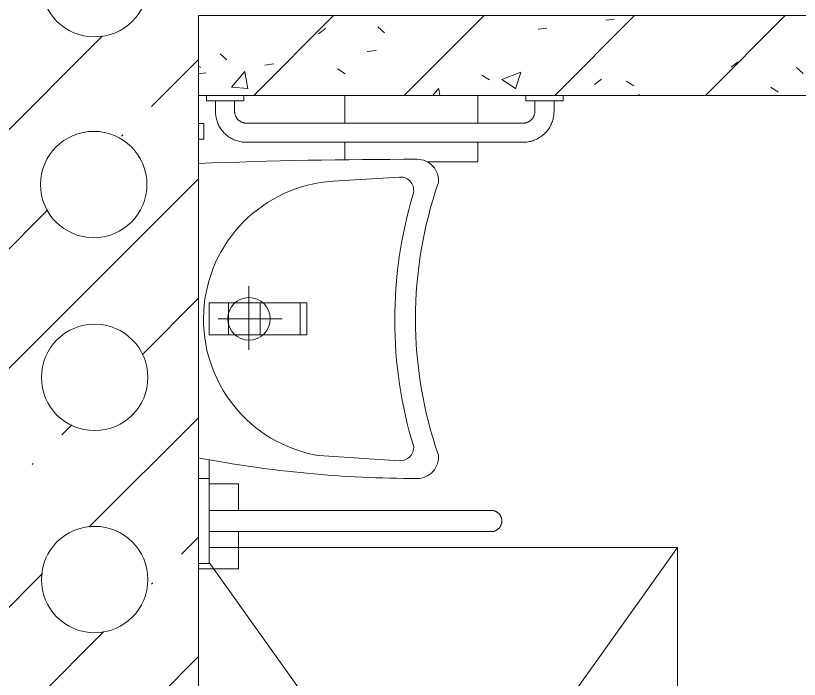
# Model space of a CAD drawing. Header units: millimetres. Extents: x -515342 to 330399, y -224905 to 507333.
# Drawn here: x -298451 to -296979, y -25001 to -23754 of the extents above; entities that cross this region are included whole.
import ezdxf

# ---------------------------------------------------------------- set-up
doc = ezdxf.new("R2010")
doc.units = ezdxf.units.MM
for name, color, linetype, lineweight in [('Оборудование', 7, 'Continuous', 0), ('Сантехника', 7, 'Continuous', 0), ('Стены внутренние', 7, 'Continuous', 0), ('Стены несущие', 7, 'Continuous', 0), ('Стены перегородки', 7, 'Continuous', 0), ('Стены штриховка', 7, 'Continuous', 0)]:
    doc.layers.add(name, color=color, linetype=linetype, lineweight=lineweight)

# ---------------------------------------------------------------- blocks, each defined once
blk = doc.blocks.new('Раковина для МГН 600х450 - Раковина для МГН 600х450-10140932-О_АР_П_1_0_000_План 1 этажа')
at = {"layer": 'Сантехника'}
for p, q in [((-258.8, 253.2), (-266.6, 377.9)), ((266.6, 377.9), (257, 225.9)), ((-30, 191.2), (-30, 203.7)), ((30, 203.7), (-30, 203.7)), ((30, 203.7), (30, 191.2)), ((-30, 116.2), (-30, 191.2)), ((30, 191.2), (-30, 191.2)), ((30, 191.2), (30, 116.2)), ((0, 37.3), (0, 157.3)), ((-30, 56.2), (-30, 116.2)), ((30, 116.2), (-30, 116.2)), ((30, 116.2), (30, 56.2)), ((-61.5, 95), (58.5, 95)), ((-30, 20), (-30, 56.2)), ((30, 56.2), (-30, 56.2)), ((30, 56.2), (30, 20)), ((30, 20), (-30, 20))]:
    blk.add_line(p, q, dxfattribs=at)
blk.add_circle((0, 95), 40, dxfattribs=at)
for centre, radius, start, end in [((-260, 411), 40, 84.6341, 180), ((0, 1190.1), 782.4, 250.8821, 289.1179), ((260, 411), 40, 360, 95.3659), ((10581.6, 411), 10881.6, 180, 182.16475), ((-241.6, 379.4), 25, 73.3148, 183.5941), ((1.4, 1190.1), 821.3, 253.3148, 286.9337), ((241.6, 379.4), 25, 356.4059, 92.4122), ((-1895.6, 411), 2195.6, 349.2104, 360), ((0.7, 269.5), 260, 183.5941, 350.3344)]:
    blk.add_arc(centre, radius, start, end, dxfattribs=at)
blk = doc.blocks.new('Опорный поручень - Опорный поручень для раковины-8747147-О_АР_П_1_0_000_План 1 этажа')
at = {"layer": 'Оборудование'}
for p, q in [((76235, 10765), (76235, 10925)), ((76255, 10925), (76235, 10925)), ((76235, 10865), (75795, 10865)), ((75795, 10825), (76235, 10825)), ((76235, 10765), (76255, 10765))]:
    blk.add_line(p, q, dxfattribs=at)
at = {"layer": 'Оборудование', "flags": 128}
for points in [[(75685, 10845), (75685, 10845.8), (75685.1, 10846.6), (75685.1, 10847.4), (75685.3, 10848.2), (75685.4, 10849), (75685.6, 10849.8), (75685.8, 10850.5), (75686, 10851.3), (75686.3, 10852), (75686.6, 10852.8), (75686.9, 10853.5), (75687.3, 10854.2), (75687.6, 10854.9), (75688.1, 10855.6), (75688.5, 10856.3), (75689, 10856.9), (75689.4, 10857.6), (75690, 10858.2), (75690.5, 10858.8), (75691.1, 10859.3), (75691.7, 10859.9), (75692.3, 10860.4), (75692.9, 10860.9), (75693.5, 10861.4), (75694.2, 10861.8), (75694.9, 10862.2), (75695.6, 10862.6), (75696.3, 10863), (75697, 10863.3), (75697.8, 10863.6), (75698.5, 10863.9), (75699.3, 10864.2), (75700, 10864.4), (75700.8, 10864.6), (75701.6, 10864.7), (75702.4, 10864.8), (75703.2, 10864.9), (75704, 10865), (75704.8, 10865), (75705, 10865)], [(75795, 10865), (75791.4, 10865), (75787.8, 10865), (75784.2, 10865), (75780.7, 10865), (75777.1, 10865), (75773.6, 10865), (75770.1, 10865), (75766.7, 10865), (75763.3, 10865), (75760, 10865), (75756.7, 10865), (75753.4, 10865), (75750.3, 10865), (75747.2, 10865), (75744.2, 10865), (75741.3, 10865), (75738.4, 10865), (75735.7, 10865), (75733, 10865), (75730.4, 10865), (75728, 10865), (75725.6, 10865), (75723.4, 10865), (75721.3, 10865), (75719.3, 10865), (75717.4, 10865), (75715.6, 10865), (75714, 10865), (75712.5, 10865), (75711.1, 10865), (75709.9, 10865), (75708.8, 10865), (75707.8, 10865), (75707, 10865), (75706.3, 10865), (75705.8, 10865), (75705.4, 10865), (75705.1, 10865), (75705, 10865), (75705, 10865)], [(75705, 10865), (75705.1, 10865), (75705.3, 10865), (75705.6, 10865), (75706.1, 10865), (75706.8, 10865), (75707.6, 10865), (75708.5, 10865), (75709.6, 10865), (75710.8, 10865), (75712.1, 10865), (75713.6, 10865), (75715.2, 10865), (75716.9, 10865), (75718.7, 10865), (75720.7, 10865), (75722.8, 10865), (75725, 10865), (75727.3, 10865), (75729.8, 10865), (75732.3, 10865), (75734.9, 10865), (75737.7, 10865), (75740.5, 10865), (75743.4, 10865), (75746.4, 10865), (75749.4, 10865), (75752.6, 10865), (75755.8, 10865), (75759.1, 10865), (75762.4, 10865), (75765.8, 10865), (75769.2, 10865), (75772.7, 10865), (75776.2, 10865), (75779.7, 10865), (75783.3, 10865), (75786.8, 10865), (75790.4, 10865), (75794, 10865), (75795, 10865)], [(75705, 10825), (75704.2, 10825), (75703.4, 10825.1), (75702.6, 10825.1), (75701.8, 10825.3), (75701, 10825.4), (75700.2, 10825.6), (75699.5, 10825.8), (75698.7, 10826), (75698, 10826.3), (75697.2, 10826.6), (75696.5, 10826.9), (75695.8, 10827.3), (75695.1, 10827.6), (75694.4, 10828.1), (75693.7, 10828.5), (75693.1, 10829), (75692.4, 10829.4), (75691.8, 10830), (75691.2, 10830.5), (75690.7, 10831.1), (75690.1, 10831.7), (75689.6, 10832.3), (75689.1, 10832.9), (75688.6, 10833.5), (75688.2, 10834.2), (75687.8, 10834.9), (75687.4, 10835.6), (75687, 10836.3), (75686.7, 10837), (75686.4, 10837.8), (75686.1, 10838.5), (75685.8, 10839.3), (75685.6, 10840), (75685.4, 10840.8), (75685.3, 10841.6), (75685.2, 10842.4), (75685.1, 10843.2), (75685, 10844), (75685, 10844.8), (75685, 10845)], [(75795, 10825), (75791.4, 10825), (75787.8, 10825), (75784.2, 10825), (75780.7, 10825), (75777.1, 10825), (75773.6, 10825), (75770.1, 10825), (75766.7, 10825), (75763.3, 10825), (75760, 10825), (75756.7, 10825), (75753.4, 10825), (75750.3, 10825), (75747.2, 10825), (75744.2, 10825), (75741.3, 10825), (75738.4, 10825), (75735.7, 10825), (75733, 10825), (75730.4, 10825), (75728, 10825), (75725.6, 10825), (75723.4, 10825), (75721.3, 10825), (75719.3, 10825), (75717.4, 10825), (75715.6, 10825), (75714, 10825), (75712.5, 10825), (75711.1, 10825), (75709.9, 10825), (75708.8, 10825), (75707.8, 10825), (75707, 10825), (75706.3, 10825), (75705.8, 10825), (75705.4, 10825), (75705.1, 10825), (75705, 10825), (75705, 10825)], [(75705, 10825), (75705.1, 10825), (75705.3, 10825), (75705.6, 10825), (75706.1, 10825), (75706.8, 10825), (75707.6, 10825), (75708.5, 10825), (75709.6, 10825), (75710.8, 10825), (75712.1, 10825), (75713.6, 10825), (75715.2, 10825), (75716.9, 10825), (75718.7, 10825), (75720.7, 10825), (75722.8, 10825), (75725, 10825), (75727.3, 10825), (75729.8, 10825), (75732.3, 10825), (75734.9, 10825), (75737.7, 10825), (75740.5, 10825), (75743.4, 10825), (75746.4, 10825), (75749.4, 10825), (75752.6, 10825), (75755.8, 10825), (75759.1, 10825), (75762.4, 10825), (75765.8, 10825), (75769.2, 10825), (75772.7, 10825), (75776.2, 10825), (75779.7, 10825), (75783.3, 10825), (75786.8, 10825), (75790.4, 10825), (75794, 10825), (75795, 10825)]]:
    blk.add_lwpolyline(points, dxfattribs=at)
blk = doc.blocks.new('МГН_Санузел_Поручень горизонтальный - АР_Сантехнические приборы_МГН_Поручень горизонтальный-3156318-О_АР_П_1_0_000_План 1 этажа')
at = {"layer": 'Сантехника'}
for p, q in [((-595.8, 88), (-1115.8, 88)), ((-1115.8, 52), (-595.8, 52)), ((-1173.8, 30), (-1173.8, 10)), ((-1137.8, 10), (-1137.8, 30)), ((-573.8, 30), (-573.8, 10)), ((-537.8, 10), (-537.8, 30)), ((-1190.8, 10), (-1190.8, 0)), ((-1190.8, 10), (-1155.8, 10)), ((-1155.8, 10), (-1120.8, 10)), ((-1120.8, 0), (-1120.8, 10)), ((-590.8, 10), (-590.8, 0)), ((-590.8, 10), (-555.8, 10)), ((-555.8, 10), (-520.8, 10)), ((-520.8, 0), (-520.8, 10))]:
    blk.add_line(p, q, dxfattribs=at)
at = {"layer": 'Сантехника', "flags": 128}
for points in [[(-1115.8, 88), (-1118.1, 88), (-1120.4, 87.8), (-1122.7, 87.6), (-1125, 87.3), (-1127.3, 86.8), (-1129.6, 86.3), (-1131.8, 85.7), (-1134, 85.1), (-1136.2, 84.3), (-1138.4, 83.4), (-1140.5, 82.5), (-1142.6, 81.4), (-1144.6, 80.3), (-1146.6, 79.1), (-1148.5, 77.9), (-1150.4, 76.5), (-1152.3, 75.1), (-1154, 73.6), (-1155.8, 72), (-1157.4, 70.4), (-1159, 68.7), (-1160.5, 67), (-1161.9, 65.1), (-1163.3, 63.3), (-1164.6, 61.3), (-1165.8, 59.4), (-1166.9, 57.3), (-1168, 55.3), (-1169, 53.2), (-1169.9, 51), (-1170.7, 48.8), (-1171.4, 46.6), (-1172, 44.4), (-1172.5, 42.1), (-1173, 39.9), (-1173.3, 37.6), (-1173.6, 35.3), (-1173.7, 32.9), (-1173.8, 30.6), (-1173.8, 30)], [(-537.8, 30), (-537.8, 32.3), (-538, 34.6), (-538.2, 36.9), (-538.5, 39.2), (-539, 41.5), (-539.5, 43.8), (-540.1, 46), (-540.7, 48.2), (-541.5, 50.4), (-542.4, 52.6), (-543.3, 54.7), (-544.3, 56.8), (-545.5, 58.8), (-546.7, 60.8), (-547.9, 62.7), (-549.3, 64.6), (-550.7, 66.5), (-552.2, 68.2), (-553.8, 70), (-555.4, 71.6), (-557.1, 73.2), (-558.8, 74.7), (-560.7, 76.1), (-562.5, 77.5), (-564.5, 78.8), (-566.4, 80), (-568.5, 81.2), (-570.5, 82.2), (-572.6, 83.2), (-574.8, 84.1), (-577, 84.9), (-579.2, 85.6), (-581.4, 86.2), (-583.7, 86.7), (-585.9, 87.2), (-588.2, 87.5), (-590.5, 87.8), (-592.9, 87.9), (-595.2, 88), (-595.8, 88)], [(-1137.8, 30), (-1137.8, 30.9), (-1137.7, 31.8), (-1137.6, 32.6), (-1137.5, 33.5), (-1137.4, 34.4), (-1137.2, 35.2), (-1136.9, 36.1), (-1136.7, 36.9), (-1136.4, 37.8), (-1136.1, 38.6), (-1135.7, 39.4), (-1135.3, 40.2), (-1134.9, 40.9), (-1134.4, 41.7), (-1134, 42.4), (-1133.4, 43.1), (-1132.9, 43.8), (-1132.3, 44.5), (-1131.7, 45.2), (-1131.1, 45.8), (-1130.5, 46.4), (-1129.8, 47), (-1129.1, 47.5), (-1128.4, 48), (-1127.7, 48.5), (-1126.9, 49), (-1126.2, 49.4), (-1125.4, 49.8), (-1124.6, 50.2), (-1123.8, 50.5), (-1122.9, 50.8), (-1122.1, 51.1), (-1121.3, 51.3), (-1120.4, 51.5), (-1119.5, 51.7), (-1118.7, 51.8), (-1117.8, 51.9), (-1116.9, 52), (-1116, 52), (-1115.8, 52)], [(-595.8, 52), (-594.9, 52), (-594, 51.9), (-593.2, 51.8), (-592.3, 51.7), (-591.4, 51.6), (-590.6, 51.4), (-589.7, 51.1), (-588.9, 50.9), (-588, 50.6), (-587.2, 50.3), (-586.4, 49.9), (-585.6, 49.5), (-584.9, 49.1), (-584.1, 48.6), (-583.4, 48.2), (-582.7, 47.6), (-582, 47.1), (-581.3, 46.5), (-580.6, 45.9), (-580, 45.3), (-579.4, 44.7), (-578.8, 44), (-578.3, 43.3), (-577.8, 42.6), (-577.3, 41.9), (-576.8, 41.1), (-576.4, 40.4), (-576, 39.6), (-575.6, 38.8), (-575.3, 38), (-575, 37.1), (-574.7, 36.3), (-574.5, 35.5), (-574.3, 34.6), (-574.1, 33.7), (-574, 32.9), (-573.9, 32), (-573.8, 31.1), (-573.8, 30.2), (-573.8, 30)]]:
    blk.add_lwpolyline(points, dxfattribs=at)
blk = doc.blocks.new('2D_Трап_1200хх900 - АР_Сантехнические приборы_Трап-10140339-О_АР_П_1_0_000_План 1 этажа')
at = {"layer": 'Сантехника'}
for p, q in [((-75, 75), (-600, 450)), ((75, 75), (572, 430)), ((600, 430), (600, -450)), ((-75, 75), (75, 75)), ((-75, -75), (-75, 75)), ((75, 75), (75, -75)), ((-75, -75), (-544, -410)), ((75, -75), (-75, -75)), ((75, -75), (600, -450)), ((600, -450), (218.5, -450))]:
    blk.add_line(p, q, dxfattribs=at)
blk = doc.blocks.new('2D_МГН_Санузел_Аксессуары - АР_Сантехнические приборы_Комплект 3-10688756-О_АР_П_1_0_000_План 1 этажа')
at = {"layer": 'Сантехника'}
for p, q in [((-124.1, 195), (-124.1, 205)), ((-124.1, 205), (-94.1, 205)), ((-94.1, 205), (-94.1, 195))]:
    blk.add_line(p, q, dxfattribs=at)
blk = doc.blocks.new('2D_МГН_Санузел_Аксессуары - АР_Сантехнические приборы_Зеркало поворотное-V288-О_АР_П_1_0_000_План 1 этажа')
at = {"layer": 'Сантехника'}
blk.add_line((120.3, 215), (155.9, 215), dxfattribs=at)
blk = doc.blocks.new('2D_МГН_Санузел_Аксессуары - АР_Сантехнические приборы_Бесконтактная сушилка для рук-V285-О_АР_П_1_0_000_План 1 этажа')
at = {"layer": 'Сантехника'}
for p, q in [((-234.1, 200), (-234.1, 162.9)), ((-139.2, 200), (-234.1, 200)), ((15.9, 163), (15.9, 196.3)), ((-234.1, 127), (-234.1, 75)), ((15.9, 75), (15.9, 127.2))]:
    blk.add_line(p, q, dxfattribs=at)
blk = doc.blocks.new('2D_МГН_Санузел_Аксессуары - АР_Сантехнические приборы_Бесконтактный сенсорный дозатор для мыла-V290-О_АР_П_1_0_000_План 1 этажа')
at = {"layer": 'Сантехника'}
for p, q in [((-189.1, 215), (-189.1, 270)), ((-189.1, 270), (-139, 270)), ((-99.1, 270), (-29.1, 270)), ((-29.1, 270), (-29.1, 195))]:
    blk.add_line(p, q, dxfattribs=at)

msp = doc.modelspace()

# ---------------------------------------------------------------- hatches: boundary and pattern name
at = {"layer": 'Стены внутренние'}
h = msp.add_hatch(dxfattribs=at)
h.set_pattern_fill('FP_1', color=256, style=0, pattern_type=2)
h.set_pattern_definition([(45, (-374753.14, -35598.53), (-224.5064, 224.5064), []), (45, (-374528.64, -35598.53), (-224.5064, 224.5064), [396.875, -79.375, 3.353, -76.022])])
h.paths.add_polyline_path([(-298498.1427, -26203.5295), (-298108.1427, -26203.5295), (-298108.1427, -20193.5295), (-298498.1427, -20193.5295), (-298498.1427, -26063.7584)])
h.paths.add_polyline_path([(-298285.7778, -25687.0103), (-298320.5075, -25687.0103), (-298353.1427, -25675.132), (-298379.7471, -25652.8083), (-298397.1119, -25622.7315), (-298403.1427, -25588.5295), (-298397.1119, -25554.3275), (-298379.7471, -25524.2507), (-298353.1427, -25501.927), (-298320.5075, -25490.0487), (-298285.7778, -25490.0487), (-298253.1427, -25501.927), (-298226.5382, -25524.2507), (-298209.1734, -25554.3275), (-298203.1427, -25588.5295), (-298209.1734, -25622.7315), (-298226.5382, -25652.8083), (-298253.1427, -25675.132)])
h.paths.add_polyline_path([(-298320.5075, -25312.0103), (-298353.1427, -25300.132), (-298379.7471, -25277.8083), (-298397.1552, -25247.4862), (-298403.1427, -25213.5295), (-298397.1119, -25179.3275), (-298379.7471, -25149.2507), (-298353.1427, -25126.927), (-298320.5075, -25115.0487), (-298285.7778, -25115.0487), (-298253.1427, -25126.927), (-298226.5382, -25149.2507), (-298209.1734, -25179.3275), (-298203.1427, -25213.5295), (-298209.1734, -25247.7315), (-298226.5382, -25277.8083), (-298253.1427, -25300.132), (-298285.7778, -25312.0103)])
h.paths.add_polyline_path([(-298285.7778, -24912.0103), (-298320.5075, -24912.0103), (-298353.1427, -24900.132), (-298379.7471, -24877.8083), (-298397.1119, -24847.7315), (-298403.1427, -24813.5295), (-298397.1119, -24779.3275), (-298379.7471, -24749.2507), (-298353.1427, -24726.927), (-298320.5075, -24715.0487), (-298285.7778, -24715.0487), (-298253.1427, -24726.927), (-298226.5382, -24749.2507), (-298209.1734, -24779.3275), (-298203.1427, -24813.5295), (-298209.1734, -24847.7315), (-298226.5382, -24877.8083), (-298253.1427, -24900.132)])
h.paths.add_polyline_path([(-298285.7778, -24532.0103), (-298320.5075, -24532.0103), (-298353.1427, -24520.132), (-298379.7471, -24497.8083), (-298397.1119, -24467.7315), (-298402.7344, -24431.2139), (-298397.1119, -24399.3275), (-298379.7471, -24369.2507), (-298353.1427, -24346.927), (-298320.5075, -24335.0487), (-298285.7778, -24335.0487), (-298253.1427, -24346.927), (-298226.5382, -24369.2507), (-298209.1734, -24399.3275), (-298203.1427, -24433.5295), (-298209.1734, -24467.7315), (-298226.5382, -24497.8083), (-298253.1427, -24520.132)])
h.paths.add_polyline_path([(-298322.184, -24169.4793), (-298354.8192, -24157.6011), (-298381.4236, -24135.2773), (-298398.7884, -24105.2006), (-298404.8192, -24070.9986), (-298398.7884, -24036.7965), (-298381.4236, -24006.7198), (-298354.8192, -23984.396), (-298322.184, -23972.5178), (-298287.4544, -23972.5178), (-298254.8192, -23984.396), (-298228.2147, -24006.7198), (-298210.8499, -24036.7965), (-298204.8192, -24070.9986), (-298210.8499, -24105.2006), (-298228.2147, -24135.2773), (-298254.8192, -24157.6011), (-298287.4544, -24169.4793)])
h.paths.add_polyline_path([(-298285.7778, -23792.0103), (-298320.5075, -23792.0103), (-298353.1427, -23780.132), (-298379.7471, -23757.8083), (-298397.1119, -23727.7315), (-298403.1427, -23693.5295), (-298397.1119, -23659.3275), (-298379.7471, -23629.2507), (-298353.1427, -23606.927), (-298320.5075, -23595.0487), (-298285.7778, -23595.0487), (-298253.1427, -23606.927), (-298226.5382, -23629.2507), (-298209.1734, -23659.3275), (-298203.1427, -23693.5295), (-298209.1734, -23727.7315), (-298226.5382, -23757.8083), (-298253.1427, -23780.132)])
h = msp.add_hatch(dxfattribs=at)
h.set_pattern_fill('FP_3', color=256, style=0, pattern_type=2)
h.set_pattern_definition([(45, (-374753.14, -35598.53), (-141.42136, 141.42136), [])])
h.paths.add_polyline_path([(-297289.2638, -23903.5295), (-295358.1427, -23903.5295), (-295358.1427, -23753.5295), (-298108.1427, -23753.5295), (-298108.1427, -23903.5295), (-297511.346, -23903.5295)])
h = msp.add_hatch(dxfattribs=at)
h.set_pattern_fill('FP_4', color=256, style=0, pattern_type=2)
h.set_pattern_definition([(50, (-374753.14, -35598.53), (364.3679, -31.8783), [38.1, -419.1]), (355, (-374753.14, -35598.53), (-70.4859, 382.1133), [30.48, -335.28]), (100.451, (-374722.78, -35601.2), (293.885, 350.2334), [32.38, -356.18]), (46.184, (-374753.14, -35496.93), (542.1585, -84.0858), [57.15, -628.65]), (96.636, (-374707.96, -35503.94), (474.805, 494.8554), [48.57, -534.27]), (351.184, (-374753.14, -35496.93), (474.8102, 494.85), [45.72, -502.92]), (21, (-374702.34, -35522.33), (303.2285, -204.5305), [38.1, -419.1]), (326, (-374702.34, -35522.33), (123.6039, 368.376), [30.48, -335.28]), (71.451, (-374677.07, -35539.37), (426.8341, 163.8427), [32.38, -356.18]), (37.5, (-374753.14, -35598.53), (6.17665, 169.11015), [16.764, -314.452, 16.764, -323.596, -336.55]), (37.5, (-374753.14, -35598.53), (6.17665, 169.11015), [-671.576, 16.764, -319.786]), (7.5, (-374753.14, -35598.53), (133.63888, 200.3615), [16.764, -177.292, 16.764, -306.832, -128.27]), (7.5, (-374753.14, -35598.53), (133.63888, 200.3615), [-517.652, 16.764, -111.506]), (327.5, (-374866.43, -35598.53), (271.18182, -11.45836), [16.764, -110.236, 16.764, -379.476, -525.78]), (327.5, (-374866.43, -35598.53), (271.18182, -11.45836), [-523.24, 16.764, -509.016]), (317.5, (-374917.23, -35598.53), (296.2585, 50.85285), [16.764, -148.336, 16.764, -246.38, -373.38]), (317.5, (-374917.23, -35598.53), (296.2585, 50.85285), [-428.244, 16.764, -356.616])])
h.paths.add_polyline_path([(-297289.2638, -23903.5295), (-295358.1427, -23903.5295), (-295358.1427, -23753.5295), (-298108.1427, -23753.5295), (-298108.1427, -23903.5295), (-297511.346, -23903.5295)])

# ---------------------------------------------------------------- linework, layer by layer
at = {"layer": 'Стены несущие'}
msp.add_line((-298108.1427, -26203.5295), (-298108.1427, -23903.5295), dxfattribs=at)
for centre, start, end in [((-298303.1427, -23693.5295), 180, 0), ((-298304.8192, -24070.9986), 0, 180), ((-298304.8192, -24070.9986), 180, 0), ((-298303.1427, -24433.5295), 0, 180), ((-298303.1427, -24433.5295), 180, 0), ((-298303.1427, -24813.5295), 0, 180), ((-298303.1427, -24813.5295), 180, 0)]:
    msp.add_arc(centre, 100, start, end, dxfattribs=at)
at = {"layer": 'Стены перегородки'}
for p, q in [((-295358.1427, -23753.5295), (-298108.1427, -23753.5295)), ((-298108.1427, -23903.5295), (-295358.1427, -23903.5295))]:
    msp.add_line(p, q, dxfattribs=at)
at = {"layer": 'Стены штриховка'}
msp.add_line((-298108.1427, -23753.5295), (-298108.1427, -23903.5295), dxfattribs=at)

# ---------------------------------------------------------------- block references
at = {"layer": 'Оборудование', "rotation": 180}
msp.add_blockref('Опорный поручень - Опорный поручень для раковины-8747147-О_АР_П_1_0_000_План 1 этажа', (-221853.1427, -13858.5295), dxfattribs=at)
at = {"layer": 'Сантехника'}
for name, p, rotation in [('МГН_Санузел_Поручень горизонтальный - АР_Сантехнические приборы_МГН_Поручень горизонтальный-3156318-О_АР_П_1_0_000_План 1 этажа', (-298613.9383, -23903.5295), 180), ('2D_МГН_Санузел_Аксессуары - АР_Сантехнические приборы_Бесконтактная сушилка для рук-V285-О_АР_П_1_0_000_План 1 этажа', (-297817.2173, -23828.5295), 180), ('2D_МГН_Санузел_Аксессуары - АР_Сантехнические приборы_Комплект 3-10688756-О_АР_П_1_0_000_План 1 этажа', (-298303.1427, -24080.0732), 269.9999999999997), ('Раковина для МГН 600х450 - Раковина для МГН 600х450-10140932-О_АР_П_1_0_000_План 1 этажа', (-298108.1427, -24323.5295), 269.9999999999996), ('2D_МГН_Санузел_Аксессуары - АР_Сантехнические приборы_Зеркало поворотное-V288-О_АР_П_1_0_000_План 1 этажа', (-298303.1427, -24467.6041), 269.9999999999997), ('2D_МГН_Санузел_Аксессуары - АР_Сантехнические приборы_Бесконтактный сенсорный дозатор для мыла-V290-О_АР_П_1_0_000_План 1 этажа', (-298303.1427, -24822.6041), 269.9999999999997), ('2D_Трап_1200хх900 - АР_Сантехнические приборы_Трап-10140339-О_АР_П_1_0_000_План 1 этажа', (-297658.1427, -25353.5295), 89.99999999999812)]:
    msp.add_blockref(name, p, dxfattribs=dict(at, rotation=rotation))

doc.saveas('drawing.dxf')
